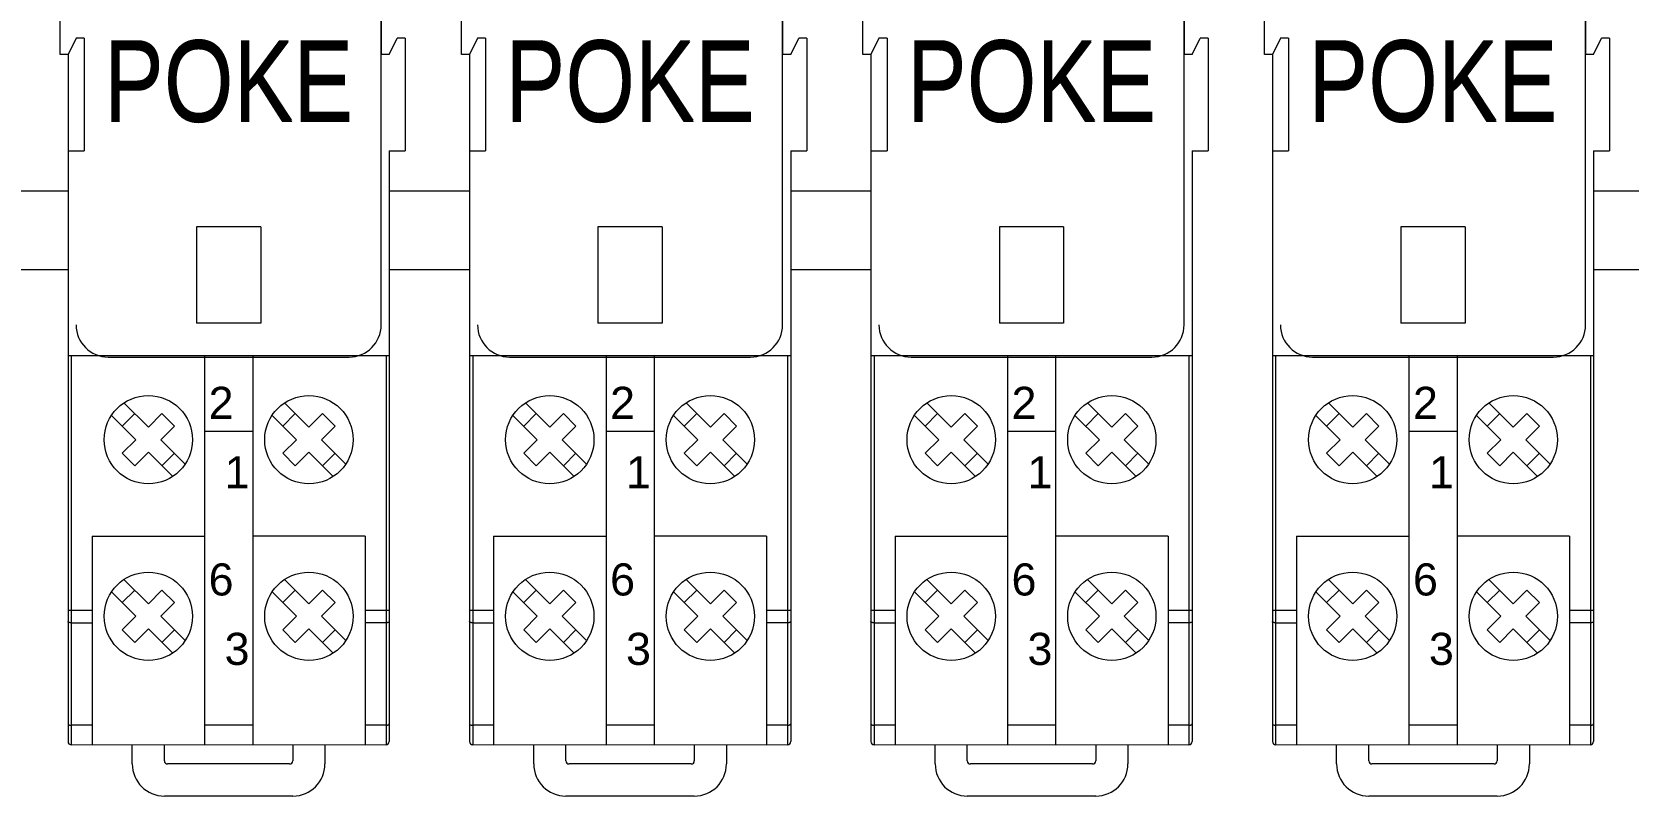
# Model space of a CAD drawing. Header units: millimetres. Extents: x 1359 to 3577, y 1336 to 3557.
# Drawn here: x 3094.1 to 3193.5, y 1709.3 to 1756.9 of the extents above; entities that cross this region are included whole.
import ezdxf

# ---------------------------------------------------------------- set-up
doc = ezdxf.new("R2010")
doc.units = ezdxf.units.MM
doc.layers.add('000-PI-Oprema', color=30, linetype='Continuous', lineweight=5)
doc.layers.add('000-SI-Oprema', color=30, linetype='Continuous', lineweight=0)
doc.layers.add('002-PI-Kabelska kanalica', color=150, linetype='Continuous')
doc.styles.add('NUOVO', font='txt.shx', dxfattribs={"width": 0.8, "height": 0.8})
doc.styles.get("Standard").update_dxf_attribs({"font": 'arial.ttf'})

msp = doc.modelspace()

# ---------------------------------------------------------------- linework, layer by layer
at = {"layer": '000-SI-Oprema', "color": 0, "linetype": 'ByBlock', "lineweight": 0}
for p, q in [((3115.838, 1738.7), (3115.838, 1780.3)), ((3115.838, 1738.7), (3115.838, 1780.3)), ((3140.838, 1738.7), (3140.838, 1780.3)), ((3140.838, 1738.7), (3140.838, 1780.3)), ((3165.838, 1738.7), (3165.838, 1780.3)), ((3165.838, 1738.7), (3165.838, 1780.3)), ((3190.838, 1738.7), (3190.838, 1780.3)), ((3190.838, 1738.7), (3190.838, 1780.3)), ((3095.838, 1755.55), (3095.838, 1763.55)), ((3115.838, 1763.55), (3115.838, 1755.55)), ((3120.838, 1755.55), (3120.838, 1763.55)), ((3140.838, 1763.55), (3140.838, 1755.55)), ((3145.838, 1755.55), (3145.838, 1763.55)), ((3165.838, 1763.55), (3165.838, 1755.55)), ((3170.838, 1755.55), (3170.838, 1763.55)), ((3190.838, 1763.55), (3190.838, 1755.55)), ((3096.838, 1756.55), (3096.338, 1755.55)), ((3097.338, 1756.55), (3096.838, 1756.55)), ((3097.338, 1756.55), (3097.338, 1749.55)), ((3116.338, 1755.55), (3116.838, 1756.55)), ((3117.338, 1756.55), (3116.838, 1756.55)), ((3117.338, 1756.55), (3117.338, 1749.55)), ((3121.838, 1756.55), (3121.338, 1755.55)), ((3122.338, 1756.55), (3121.838, 1756.55)), ((3122.338, 1756.55), (3122.338, 1749.55)), ((3141.338, 1755.55), (3141.838, 1756.55)), ((3142.338, 1756.55), (3141.838, 1756.55)), ((3142.338, 1756.55), (3142.338, 1749.55)), ((3146.838, 1756.55), (3146.338, 1755.55)), ((3147.338, 1756.55), (3146.838, 1756.55)), ((3147.338, 1756.55), (3147.338, 1749.55)), ((3166.338, 1755.55), (3166.838, 1756.55)), ((3167.338, 1756.55), (3166.838, 1756.55)), ((3167.338, 1756.55), (3167.338, 1749.55)), ((3171.838, 1756.55), (3171.338, 1755.55)), ((3172.338, 1756.55), (3171.838, 1756.55)), ((3172.338, 1756.55), (3172.338, 1749.55)), ((3191.338, 1755.55), (3191.838, 1756.55)), ((3192.338, 1756.55), (3191.838, 1756.55)), ((3192.338, 1756.55), (3192.338, 1749.55)), ((3096.338, 1755.55), (3095.838, 1755.55)), ((3096.338, 1755.55), (3096.338, 1712.75)), ((3116.338, 1755.55), (3115.838, 1755.55)), ((3121.338, 1755.55), (3120.838, 1755.55)), ((3121.338, 1755.55), (3121.338, 1712.75)), ((3141.338, 1755.55), (3140.838, 1755.55)), ((3146.338, 1755.55), (3145.838, 1755.55)), ((3146.338, 1755.55), (3146.338, 1712.75)), ((3166.338, 1755.55), (3165.838, 1755.55)), ((3171.338, 1755.55), (3170.838, 1755.55)), ((3171.338, 1755.55), (3171.338, 1712.75)), ((3191.338, 1755.55), (3190.838, 1755.55)), ((3096.338, 1749.55), (3097.338, 1749.55)), ((3116.338, 1749.55), (3116.338, 1712.75)), ((3116.338, 1749.55), (3117.338, 1749.55)), ((3121.338, 1749.55), (3122.338, 1749.55)), ((3141.338, 1749.55), (3141.338, 1712.75)), ((3141.338, 1749.55), (3142.338, 1749.55)), ((3146.338, 1749.55), (3147.338, 1749.55)), ((3166.338, 1749.55), (3166.338, 1712.75)), ((3166.338, 1749.55), (3167.338, 1749.55)), ((3171.338, 1749.55), (3172.338, 1749.55)), ((3191.338, 1749.55), (3191.338, 1712.75)), ((3191.338, 1749.55), (3192.338, 1749.55)), ((3108.338, 1744.8), (3104.338, 1744.8)), ((3104.338, 1744.8), (3104.338, 1738.8)), ((3108.338, 1744.8), (3108.338, 1738.8)), ((3133.338, 1744.8), (3129.338, 1744.8)), ((3129.338, 1744.8), (3129.338, 1738.8)), ((3133.338, 1744.8), (3133.338, 1738.8)), ((3158.338, 1744.8), (3154.338, 1744.8)), ((3154.338, 1744.8), (3154.338, 1738.8)), ((3158.338, 1744.8), (3158.338, 1738.8)), ((3183.338, 1744.8), (3179.338, 1744.8)), ((3179.338, 1744.8), (3179.338, 1738.8)), ((3183.338, 1744.8), (3183.338, 1738.8)), ((3108.338, 1738.8), (3104.338, 1738.8)), ((3133.338, 1738.8), (3129.338, 1738.8)), ((3158.338, 1738.8), (3154.338, 1738.8)), ((3183.338, 1738.8), (3179.338, 1738.8)), ((3096.338, 1736.8), (3116.338, 1736.8)), ((3096.538, 1736.8), (3096.538, 1712.55)), ((3098.838, 1736.7), (3113.838, 1736.7)), ((3098.838, 1736.7), (3113.838, 1736.7)), ((3104.838, 1736.8), (3104.838, 1712.55)), ((3107.838, 1736.8), (3107.838, 1712.55)), ((3116.138, 1736.8), (3116.138, 1712.55)), ((3121.338, 1736.8), (3141.338, 1736.8)), ((3121.538, 1736.8), (3121.538, 1712.55)), ((3123.838, 1736.7), (3138.838, 1736.7)), ((3123.838, 1736.7), (3138.838, 1736.7)), ((3129.838, 1736.8), (3129.838, 1712.55)), ((3132.838, 1736.8), (3132.838, 1712.55)), ((3141.138, 1736.8), (3141.138, 1712.55)), ((3146.338, 1736.8), (3166.338, 1736.8)), ((3146.538, 1736.8), (3146.538, 1712.55)), ((3148.838, 1736.7), (3163.838, 1736.7)), ((3148.838, 1736.7), (3163.838, 1736.7)), ((3154.838, 1736.8), (3154.838, 1712.55)), ((3157.838, 1736.8), (3157.838, 1712.55)), ((3166.138, 1736.8), (3166.138, 1712.55)), ((3171.338, 1736.8), (3191.338, 1736.8)), ((3171.538, 1736.8), (3171.538, 1712.55)), ((3173.838, 1736.7), (3188.838, 1736.7)), ((3173.838, 1736.7), (3188.838, 1736.7)), ((3179.838, 1736.8), (3179.838, 1712.55)), ((3182.838, 1736.8), (3182.838, 1712.55)), ((3191.138, 1736.8), (3191.138, 1712.55)), ((3099.822, 1733.844), (3101.338, 1732.327)), ((3109.822, 1733.844), (3111.338, 1732.327)), ((3124.822, 1733.844), (3126.338, 1732.327)), ((3134.822, 1733.844), (3136.338, 1732.327)), ((3149.822, 1733.844), (3151.338, 1732.327)), ((3159.822, 1733.844), (3161.338, 1732.327)), ((3174.822, 1733.844), (3176.338, 1732.327)), ((3184.822, 1733.844), (3186.338, 1732.327)), ((3099.044, 1733.066), (3100.56, 1731.55)), ((3099.712, 1732.398), (3100.49, 1733.176)), ((3101.338, 1732.327), (3102.187, 1733.176)), ((3102.187, 1733.176), (3102.964, 1732.398)), ((3109.044, 1733.066), (3110.56, 1731.55)), ((3109.712, 1732.398), (3110.49, 1733.176)), ((3111.338, 1732.327), (3112.187, 1733.176)), ((3112.187, 1733.176), (3112.964, 1732.398)), ((3124.044, 1733.066), (3125.56, 1731.55)), ((3124.712, 1732.398), (3125.49, 1733.176)), ((3126.338, 1732.327), (3127.187, 1733.176)), ((3127.187, 1733.176), (3127.964, 1732.398)), ((3134.044, 1733.066), (3135.56, 1731.55)), ((3134.712, 1732.398), (3135.49, 1733.176)), ((3136.338, 1732.327), (3137.187, 1733.176)), ((3137.187, 1733.176), (3137.964, 1732.398)), ((3149.044, 1733.066), (3150.56, 1731.55)), ((3149.712, 1732.398), (3150.49, 1733.176)), ((3151.338, 1732.327), (3152.187, 1733.176)), ((3152.187, 1733.176), (3152.964, 1732.398)), ((3159.044, 1733.066), (3160.56, 1731.55)), ((3159.712, 1732.398), (3160.49, 1733.176)), ((3161.338, 1732.327), (3162.187, 1733.176)), ((3162.187, 1733.176), (3162.964, 1732.398)), ((3174.044, 1733.066), (3175.56, 1731.55)), ((3174.712, 1732.398), (3175.49, 1733.176)), ((3176.338, 1732.327), (3177.187, 1733.176)), ((3177.187, 1733.176), (3177.964, 1732.398)), ((3184.044, 1733.066), (3185.56, 1731.55)), ((3184.712, 1732.398), (3185.49, 1733.176)), ((3186.338, 1732.327), (3187.187, 1733.176)), ((3187.187, 1733.176), (3187.964, 1732.398)), ((3099.712, 1730.701), (3100.56, 1731.55)), ((3102.116, 1731.55), (3102.964, 1732.398)), ((3102.116, 1731.55), (3103.632, 1730.033)), ((3107.838, 1732.065), (3104.838, 1732.065)), ((3109.712, 1730.701), (3110.56, 1731.55)), ((3112.116, 1731.55), (3112.964, 1732.398)), ((3112.116, 1731.55), (3113.632, 1730.033)), ((3124.712, 1730.701), (3125.56, 1731.55)), ((3127.116, 1731.55), (3127.964, 1732.398)), ((3127.116, 1731.55), (3128.632, 1730.033)), ((3132.838, 1732.065), (3129.838, 1732.065)), ((3134.712, 1730.701), (3135.56, 1731.55)), ((3137.116, 1731.55), (3137.964, 1732.398)), ((3137.116, 1731.55), (3138.632, 1730.033)), ((3149.712, 1730.701), (3150.56, 1731.55)), ((3152.116, 1731.55), (3152.964, 1732.398)), ((3152.116, 1731.55), (3153.632, 1730.033)), ((3157.838, 1732.065), (3154.838, 1732.065)), ((3159.712, 1730.701), (3160.56, 1731.55)), ((3162.116, 1731.55), (3162.964, 1732.398)), ((3162.116, 1731.55), (3163.632, 1730.033)), ((3174.712, 1730.701), (3175.56, 1731.55)), ((3177.116, 1731.55), (3177.964, 1732.398)), ((3177.116, 1731.55), (3178.632, 1730.033)), ((3182.838, 1732.065), (3179.838, 1732.065)), ((3184.712, 1730.701), (3185.56, 1731.55)), ((3187.116, 1731.55), (3187.964, 1732.398)), ((3187.116, 1731.55), (3188.632, 1730.033)), ((3099.712, 1730.701), (3100.49, 1729.923)), ((3100.49, 1729.923), (3101.338, 1730.772)), ((3101.338, 1730.772), (3102.854, 1729.255)), ((3102.187, 1729.923), (3102.964, 1730.701)), ((3109.712, 1730.701), (3110.49, 1729.923)), ((3110.49, 1729.923), (3111.338, 1730.772)), ((3111.338, 1730.772), (3112.854, 1729.255)), ((3112.187, 1729.923), (3112.964, 1730.701)), ((3124.712, 1730.701), (3125.49, 1729.923)), ((3125.49, 1729.923), (3126.338, 1730.772)), ((3126.338, 1730.772), (3127.854, 1729.255)), ((3127.187, 1729.923), (3127.964, 1730.701)), ((3134.712, 1730.701), (3135.49, 1729.923)), ((3135.49, 1729.923), (3136.338, 1730.772)), ((3136.338, 1730.772), (3137.854, 1729.255)), ((3137.187, 1729.923), (3137.964, 1730.701)), ((3149.712, 1730.701), (3150.49, 1729.923)), ((3150.49, 1729.923), (3151.338, 1730.772)), ((3151.338, 1730.772), (3152.854, 1729.255)), ((3152.187, 1729.923), (3152.964, 1730.701)), ((3159.712, 1730.701), (3160.49, 1729.923)), ((3160.49, 1729.923), (3161.338, 1730.772)), ((3161.338, 1730.772), (3162.854, 1729.255)), ((3162.187, 1729.923), (3162.964, 1730.701)), ((3174.712, 1730.701), (3175.49, 1729.923)), ((3175.49, 1729.923), (3176.338, 1730.772)), ((3176.338, 1730.772), (3177.854, 1729.255)), ((3177.187, 1729.923), (3177.964, 1730.701)), ((3184.712, 1730.701), (3185.49, 1729.923)), ((3185.49, 1729.923), (3186.338, 1730.772)), ((3186.338, 1730.772), (3187.854, 1729.255)), ((3187.187, 1729.923), (3187.964, 1730.701)), ((3097.838, 1725.55), (3097.838, 1712.55)), ((3097.838, 1725.55), (3104.838, 1725.55)), ((3114.838, 1725.55), (3107.838, 1725.55)), ((3114.838, 1725.55), (3114.838, 1712.55)), ((3122.838, 1725.55), (3122.838, 1712.55)), ((3122.838, 1725.55), (3129.838, 1725.55)), ((3139.838, 1725.55), (3132.838, 1725.55)), ((3139.838, 1725.55), (3139.838, 1712.55)), ((3147.838, 1725.55), (3147.838, 1712.55)), ((3147.838, 1725.55), (3154.838, 1725.55)), ((3164.838, 1725.55), (3157.838, 1725.55)), ((3164.838, 1725.55), (3164.838, 1712.55)), ((3172.838, 1725.55), (3172.838, 1712.55)), ((3172.838, 1725.55), (3179.838, 1725.55)), ((3189.838, 1725.55), (3182.838, 1725.55)), ((3189.838, 1725.55), (3189.838, 1712.55)), ((3099.822, 1722.844), (3101.338, 1721.327)), ((3109.822, 1722.844), (3111.338, 1721.327)), ((3124.822, 1722.844), (3126.338, 1721.327)), ((3134.822, 1722.844), (3136.338, 1721.327)), ((3149.822, 1722.844), (3151.338, 1721.327)), ((3159.822, 1722.844), (3161.338, 1721.327)), ((3174.822, 1722.844), (3176.338, 1721.327)), ((3184.822, 1722.844), (3186.338, 1721.327)), ((3099.044, 1722.066), (3100.56, 1720.55)), ((3099.712, 1721.398), (3100.49, 1722.176)), ((3101.338, 1721.327), (3102.187, 1722.176)), ((3102.187, 1722.176), (3102.964, 1721.398)), ((3109.044, 1722.066), (3110.56, 1720.55)), ((3109.712, 1721.398), (3110.49, 1722.176)), ((3111.338, 1721.327), (3112.187, 1722.176)), ((3112.187, 1722.176), (3112.964, 1721.398)), ((3124.044, 1722.066), (3125.56, 1720.55)), ((3124.712, 1721.398), (3125.49, 1722.176)), ((3126.338, 1721.327), (3127.187, 1722.176)), ((3127.187, 1722.176), (3127.964, 1721.398)), ((3134.044, 1722.066), (3135.56, 1720.55)), ((3134.712, 1721.398), (3135.49, 1722.176)), ((3136.338, 1721.327), (3137.187, 1722.176)), ((3137.187, 1722.176), (3137.964, 1721.398)), ((3149.044, 1722.066), (3150.56, 1720.55)), ((3149.712, 1721.398), (3150.49, 1722.176)), ((3151.338, 1721.327), (3152.187, 1722.176)), ((3152.187, 1722.176), (3152.964, 1721.398)), ((3159.044, 1722.066), (3160.56, 1720.55)), ((3159.712, 1721.398), (3160.49, 1722.176)), ((3161.338, 1721.327), (3162.187, 1722.176)), ((3162.187, 1722.176), (3162.964, 1721.398)), ((3174.044, 1722.066), (3175.56, 1720.55)), ((3174.712, 1721.398), (3175.49, 1722.176)), ((3176.338, 1721.327), (3177.187, 1722.176)), ((3177.187, 1722.176), (3177.964, 1721.398)), ((3184.044, 1722.066), (3185.56, 1720.55)), ((3184.712, 1721.398), (3185.49, 1722.176)), ((3186.338, 1721.327), (3187.187, 1722.176)), ((3187.187, 1722.176), (3187.964, 1721.398)), ((3096.338, 1720.927), (3097.838, 1720.927)), ((3102.116, 1720.55), (3102.964, 1721.398)), ((3112.116, 1720.55), (3112.964, 1721.398)), ((3114.838, 1720.927), (3116.338, 1720.927)), ((3121.338, 1720.927), (3122.838, 1720.927)), ((3127.116, 1720.55), (3127.964, 1721.398)), ((3137.116, 1720.55), (3137.964, 1721.398)), ((3139.838, 1720.927), (3141.338, 1720.927)), ((3146.338, 1720.927), (3147.838, 1720.927)), ((3152.116, 1720.55), (3152.964, 1721.398)), ((3162.116, 1720.55), (3162.964, 1721.398)), ((3164.838, 1720.927), (3166.338, 1720.927)), ((3171.338, 1720.927), (3172.838, 1720.927)), ((3177.116, 1720.55), (3177.964, 1721.398)), ((3187.116, 1720.55), (3187.964, 1721.398)), ((3189.838, 1720.927), (3191.338, 1720.927)), ((3096.538, 1720.142), (3097.838, 1720.142)), ((3099.712, 1719.701), (3100.56, 1720.55)), ((3099.712, 1719.701), (3100.49, 1718.923)), ((3100.49, 1718.923), (3101.338, 1719.772)), ((3101.338, 1719.772), (3102.854, 1718.255)), ((3102.116, 1720.55), (3103.632, 1719.033)), ((3102.187, 1718.923), (3102.964, 1719.701)), ((3109.712, 1719.701), (3110.56, 1720.55)), ((3109.712, 1719.701), (3110.49, 1718.923)), ((3110.49, 1718.923), (3111.338, 1719.772)), ((3111.338, 1719.772), (3112.854, 1718.255)), ((3112.116, 1720.55), (3113.632, 1719.033)), ((3112.187, 1718.923), (3112.964, 1719.701)), ((3116.138, 1720.142), (3114.838, 1720.142)), ((3121.538, 1720.142), (3122.838, 1720.142)), ((3124.712, 1719.701), (3125.56, 1720.55)), ((3124.712, 1719.701), (3125.49, 1718.923)), ((3125.49, 1718.923), (3126.338, 1719.772)), ((3126.338, 1719.772), (3127.854, 1718.255)), ((3127.116, 1720.55), (3128.632, 1719.033)), ((3127.187, 1718.923), (3127.964, 1719.701)), ((3134.712, 1719.701), (3135.56, 1720.55)), ((3134.712, 1719.701), (3135.49, 1718.923)), ((3135.49, 1718.923), (3136.338, 1719.772)), ((3136.338, 1719.772), (3137.854, 1718.255)), ((3137.116, 1720.55), (3138.632, 1719.033)), ((3137.187, 1718.923), (3137.964, 1719.701)), ((3141.138, 1720.142), (3139.838, 1720.142)), ((3146.538, 1720.142), (3147.838, 1720.142)), ((3149.712, 1719.701), (3150.56, 1720.55)), ((3149.712, 1719.701), (3150.49, 1718.923)), ((3150.49, 1718.923), (3151.338, 1719.772)), ((3151.338, 1719.772), (3152.854, 1718.255)), ((3152.116, 1720.55), (3153.632, 1719.033)), ((3152.187, 1718.923), (3152.964, 1719.701)), ((3159.712, 1719.701), (3160.56, 1720.55)), ((3159.712, 1719.701), (3160.49, 1718.923)), ((3160.49, 1718.923), (3161.338, 1719.772)), ((3161.338, 1719.772), (3162.854, 1718.255)), ((3162.116, 1720.55), (3163.632, 1719.033)), ((3162.187, 1718.923), (3162.964, 1719.701)), ((3166.138, 1720.142), (3164.838, 1720.142)), ((3171.538, 1720.142), (3172.838, 1720.142)), ((3174.712, 1719.701), (3175.56, 1720.55)), ((3174.712, 1719.701), (3175.49, 1718.923)), ((3175.49, 1718.923), (3176.338, 1719.772)), ((3176.338, 1719.772), (3177.854, 1718.255)), ((3177.116, 1720.55), (3178.632, 1719.033)), ((3177.187, 1718.923), (3177.964, 1719.701)), ((3184.712, 1719.701), (3185.56, 1720.55)), ((3184.712, 1719.701), (3185.49, 1718.923)), ((3185.49, 1718.923), (3186.338, 1719.772)), ((3186.338, 1719.772), (3187.854, 1718.255)), ((3187.116, 1720.55), (3188.632, 1719.033)), ((3187.187, 1718.923), (3187.964, 1719.701)), ((3191.138, 1720.142), (3189.838, 1720.142)), ((3097.838, 1713.765), (3096.538, 1713.765)), ((3107.838, 1713.765), (3104.838, 1713.765)), ((3116.138, 1713.765), (3114.838, 1713.765)), ((3122.838, 1713.765), (3121.538, 1713.765)), ((3132.838, 1713.765), (3129.838, 1713.765)), ((3141.138, 1713.765), (3139.838, 1713.765)), ((3147.838, 1713.765), (3146.538, 1713.765)), ((3157.838, 1713.765), (3154.838, 1713.765)), ((3166.138, 1713.765), (3164.838, 1713.765)), ((3172.838, 1713.765), (3171.538, 1713.765)), ((3182.838, 1713.765), (3179.838, 1713.765)), ((3191.138, 1713.765), (3189.838, 1713.765)), ((3100.338, 1711.35), (3100.338, 1712.55)), ((3102.338, 1711.55), (3102.338, 1712.55)), ((3110.338, 1712.55), (3110.338, 1711.55)), ((3112.338, 1712.55), (3112.338, 1711.35)), ((3125.338, 1711.35), (3125.338, 1712.55)), ((3127.338, 1711.55), (3127.338, 1712.55)), ((3135.338, 1712.55), (3135.338, 1711.55)), ((3137.338, 1712.55), (3137.338, 1711.35)), ((3150.338, 1711.35), (3150.338, 1712.55)), ((3152.338, 1711.55), (3152.338, 1712.55)), ((3160.338, 1712.55), (3160.338, 1711.55)), ((3162.338, 1712.55), (3162.338, 1711.35)), ((3175.338, 1711.35), (3175.338, 1712.55)), ((3177.338, 1711.55), (3177.338, 1712.55)), ((3185.338, 1712.55), (3185.338, 1711.55)), ((3187.338, 1712.55), (3187.338, 1711.35)), ((3110.138, 1711.35), (3102.538, 1711.35)), ((3135.138, 1711.35), (3127.538, 1711.35)), ((3160.138, 1711.35), (3152.538, 1711.35)), ((3185.138, 1711.35), (3177.538, 1711.35)), ((3110.338, 1709.35), (3102.338, 1709.35)), ((3135.338, 1709.35), (3127.338, 1709.35)), ((3160.338, 1709.35), (3152.338, 1709.35)), ((3185.338, 1709.35), (3177.338, 1709.35))]:
    msp.add_line(p, q, dxfattribs=at)
for points in [[(3096.538, 1720.142), (3096.512, 1720.142), (3096.486, 1720.144), (3096.462, 1720.148), (3096.438, 1720.152), (3096.416, 1720.158), (3096.397, 1720.165), (3096.379, 1720.172), (3096.365, 1720.181), (3096.353, 1720.19), (3096.345, 1720.2), (3096.34, 1720.21), (3096.338, 1720.22)], [(3116.338, 1720.22), (3116.336, 1720.21), (3116.331, 1720.2), (3116.323, 1720.19), (3116.311, 1720.181), (3116.297, 1720.172), (3116.279, 1720.165), (3116.26, 1720.158), (3116.238, 1720.152), (3116.215, 1720.148), (3116.19, 1720.144), (3116.164, 1720.142), (3116.138, 1720.142)], [(3121.538, 1720.142), (3121.512, 1720.142), (3121.486, 1720.144), (3121.462, 1720.148), (3121.438, 1720.152), (3121.416, 1720.158), (3121.397, 1720.165), (3121.379, 1720.172), (3121.365, 1720.181), (3121.353, 1720.19), (3121.345, 1720.2), (3121.34, 1720.21), (3121.338, 1720.22)], [(3141.338, 1720.22), (3141.336, 1720.21), (3141.331, 1720.2), (3141.323, 1720.19), (3141.311, 1720.181), (3141.297, 1720.172), (3141.279, 1720.165), (3141.26, 1720.158), (3141.238, 1720.152), (3141.215, 1720.148), (3141.19, 1720.144), (3141.164, 1720.142), (3141.138, 1720.142)], [(3146.538, 1720.142), (3146.512, 1720.142), (3146.486, 1720.144), (3146.462, 1720.148), (3146.438, 1720.152), (3146.416, 1720.158), (3146.397, 1720.165), (3146.379, 1720.172), (3146.365, 1720.181), (3146.353, 1720.19), (3146.345, 1720.2), (3146.34, 1720.21), (3146.338, 1720.22)], [(3166.338, 1720.22), (3166.336, 1720.21), (3166.331, 1720.2), (3166.323, 1720.19), (3166.311, 1720.181), (3166.297, 1720.172), (3166.279, 1720.165), (3166.26, 1720.158), (3166.238, 1720.152), (3166.215, 1720.148), (3166.19, 1720.144), (3166.164, 1720.142), (3166.138, 1720.142)], [(3171.538, 1720.142), (3171.512, 1720.142), (3171.486, 1720.144), (3171.462, 1720.148), (3171.438, 1720.152), (3171.416, 1720.158), (3171.397, 1720.165), (3171.379, 1720.172), (3171.365, 1720.181), (3171.353, 1720.19), (3171.345, 1720.2), (3171.34, 1720.21), (3171.338, 1720.22)], [(3191.338, 1720.22), (3191.336, 1720.21), (3191.331, 1720.2), (3191.323, 1720.19), (3191.311, 1720.181), (3191.297, 1720.172), (3191.279, 1720.165), (3191.26, 1720.158), (3191.238, 1720.152), (3191.215, 1720.148), (3191.19, 1720.144), (3191.164, 1720.142), (3191.138, 1720.142)], [(3096.338, 1713.843), (3096.34, 1713.833), (3096.345, 1713.823), (3096.353, 1713.813), (3096.365, 1713.804), (3096.379, 1713.795), (3096.397, 1713.788), (3096.416, 1713.781), (3096.438, 1713.775), (3096.462, 1713.771), (3096.486, 1713.767), (3096.512, 1713.765), (3096.538, 1713.765)], [(3116.138, 1713.765), (3116.164, 1713.765), (3116.19, 1713.767), (3116.215, 1713.771), (3116.238, 1713.775), (3116.26, 1713.781), (3116.279, 1713.788), (3116.297, 1713.795), (3116.311, 1713.804), (3116.323, 1713.813), (3116.331, 1713.823), (3116.336, 1713.833), (3116.338, 1713.843)], [(3121.338, 1713.843), (3121.34, 1713.833), (3121.345, 1713.823), (3121.353, 1713.813), (3121.365, 1713.804), (3121.379, 1713.795), (3121.397, 1713.788), (3121.416, 1713.781), (3121.438, 1713.775), (3121.462, 1713.771), (3121.486, 1713.767), (3121.512, 1713.765), (3121.538, 1713.765)], [(3141.138, 1713.765), (3141.164, 1713.765), (3141.19, 1713.767), (3141.215, 1713.771), (3141.238, 1713.775), (3141.26, 1713.781), (3141.279, 1713.788), (3141.297, 1713.795), (3141.311, 1713.804), (3141.323, 1713.813), (3141.331, 1713.823), (3141.336, 1713.833), (3141.338, 1713.843)], [(3146.338, 1713.843), (3146.34, 1713.833), (3146.345, 1713.823), (3146.353, 1713.813), (3146.365, 1713.804), (3146.379, 1713.795), (3146.397, 1713.788), (3146.416, 1713.781), (3146.438, 1713.775), (3146.462, 1713.771), (3146.486, 1713.767), (3146.512, 1713.765), (3146.538, 1713.765)], [(3166.138, 1713.765), (3166.164, 1713.765), (3166.19, 1713.767), (3166.215, 1713.771), (3166.238, 1713.775), (3166.26, 1713.781), (3166.279, 1713.788), (3166.297, 1713.795), (3166.311, 1713.804), (3166.323, 1713.813), (3166.331, 1713.823), (3166.336, 1713.833), (3166.338, 1713.843)], [(3171.338, 1713.843), (3171.34, 1713.833), (3171.345, 1713.823), (3171.353, 1713.813), (3171.365, 1713.804), (3171.379, 1713.795), (3171.397, 1713.788), (3171.416, 1713.781), (3171.438, 1713.775), (3171.462, 1713.771), (3171.486, 1713.767), (3171.512, 1713.765), (3171.538, 1713.765)], [(3191.138, 1713.765), (3191.164, 1713.765), (3191.19, 1713.767), (3191.215, 1713.771), (3191.238, 1713.775), (3191.26, 1713.781), (3191.279, 1713.788), (3191.297, 1713.795), (3191.311, 1713.804), (3191.323, 1713.813), (3191.331, 1713.823), (3191.336, 1713.833), (3191.338, 1713.843)]]:
    msp.add_lwpolyline(points, dxfattribs=at)
at = {"layer": '000-SI-Oprema', "color": 0, "linetype": 'ByBlock', "lineweight": 0, "ltscale": 0.25}
for points in [[(3096.502, 1712.553), (3116.138, 1712.55)], [(3121.502, 1712.553), (3141.138, 1712.55)], [(3146.502, 1712.553), (3166.138, 1712.55)], [(3171.502, 1712.553), (3191.138, 1712.55)]]:
    msp.add_lwpolyline(points, dxfattribs=at)
at = {"layer": '000-SI-Oprema', "color": 0, "linetype": 'ByBlock', "lineweight": 0}
for centre in [(3101.338, 1731.55), (3111.338, 1731.55), (3126.338, 1731.55), (3136.338, 1731.55), (3151.338, 1731.55), (3161.338, 1731.55), (3176.338, 1731.55), (3186.338, 1731.55), (3101.338, 1720.55), (3111.338, 1720.55), (3126.338, 1720.55), (3136.338, 1720.55), (3151.338, 1720.55), (3161.338, 1720.55), (3176.338, 1720.55), (3186.338, 1720.55)]:
    msp.add_circle(centre, 2.75, dxfattribs=at)
for centre, radius, start, end in [((3098.838, 1738.7), 2, 180, 270), ((3098.838, 1738.7), 2, 180, 270), ((3113.838, 1738.7), 2, 270, 0), ((3113.838, 1738.7), 2, 270, 0), ((3123.838, 1738.7), 2, 180, 270), ((3123.838, 1738.7), 2, 180, 270), ((3138.838, 1738.7), 2, 270, 0), ((3138.838, 1738.7), 2, 270, 0), ((3148.838, 1738.7), 2, 180, 270), ((3148.838, 1738.7), 2, 180, 270), ((3163.838, 1738.7), 2, 270, 0), ((3163.838, 1738.7), 2, 270, 0), ((3173.838, 1738.7), 2, 180, 270), ((3173.838, 1738.7), 2, 180, 270), ((3188.838, 1738.7), 2, 270, 0), ((3188.838, 1738.7), 2, 270, 0), ((3096.538, 1712.75), 0.2, 180, 270), ((3116.138, 1712.75), 0.2, 270, 0), ((3121.538, 1712.75), 0.2, 180, 270), ((3141.138, 1712.75), 0.2, 270, 0), ((3146.538, 1712.75), 0.2, 180, 270), ((3166.138, 1712.75), 0.2, 270, 0), ((3171.538, 1712.75), 0.2, 180, 270), ((3191.138, 1712.75), 0.2, 270, 0), ((3102.338, 1711.35), 2, 180, 270), ((3102.538, 1711.55), 0.2, 180, 270), ((3110.138, 1711.55), 0.2, 270, 0), ((3110.338, 1711.35), 2, 270, 0), ((3127.338, 1711.35), 2, 180, 270), ((3127.538, 1711.55), 0.2, 180, 270), ((3135.138, 1711.55), 0.2, 270, 0), ((3135.338, 1711.35), 2, 270, 0), ((3152.338, 1711.35), 2, 180, 270), ((3152.538, 1711.55), 0.2, 180, 270), ((3160.138, 1711.55), 0.2, 270, 0), ((3160.338, 1711.35), 2, 270, 0), ((3177.338, 1711.35), 2, 180, 270), ((3177.538, 1711.55), 0.2, 180, 270), ((3185.138, 1711.55), 0.2, 270, 0), ((3185.338, 1711.35), 2, 270, 0)]:
    msp.add_arc(centre, radius, start, end, dxfattribs=at)
at = {"layer": '002-PI-Kabelska kanalica', "color": 0, "linetype": 'ByBlock', "lineweight": 0, "ltscale": 0.25}
for p, q in [((3091.338, 1747.055), (3096.338, 1747.055)), ((3116.338, 1747.055), (3121.338, 1747.055)), ((3141.338, 1747.055), (3146.338, 1747.055)), ((3191.338, 1747.055), (3196.338, 1747.055)), ((3091.338, 1742.144), (3096.338, 1742.144)), ((3116.338, 1742.144), (3121.338, 1742.144)), ((3141.338, 1742.144), (3146.338, 1742.144)), ((3191.338, 1742.144), (3196.338, 1742.144))]:
    msp.add_line(p, q, dxfattribs=at)

# ---------------------------------------------------------------- texts
at = {"layer": '000-PI-Oprema', "color": 0, "linetype": 'ByBlock', "lineweight": 0, "char_height": 5, "attachment_point": 5, "style": 'NUOVO'}
for insert in [(3106.338, 1753.9), (3131.338, 1753.9), (3156.338, 1753.9), (3181.338, 1753.9)]:
    msp.add_mtext_dynamic_manual_height_columns('{\\fArial|b0|i0|c238|p34;POK\\fArial|b0|i0|c0|p34;E}', width=17, gutter_width=4, heights=[0], dxfattribs=dict(at, insert=insert))
at = {"layer": '000-SI-Oprema', "color": 0, "linetype": 'ByBlock', "lineweight": 0, "char_height": 5, "attachment_point": 5, "style": 'NUOVO'}
for insert in [(3106.338, 1753.8), (3131.338, 1753.8), (3156.338, 1753.8), (3181.338, 1753.8)]:
    msp.add_mtext_dynamic_manual_height_columns('{\\fArial|b0|i0|c238|p34;POK\\fArial|b0|i0|c0|p34;E}', width=17, gutter_width=4, heights=[0], dxfattribs=dict(at, insert=insert))
at = {"layer": '000-SI-Oprema', "color": 0, "linetype": 'ByBlock', "lineweight": 0, "char_height": 1.9995, "width": 2.5471}
for s, insert, attachment_point in [('{\\fArial|b0|i0|c0|p34;2}', (3105.091, 1734.844), 1), ('{\\fArial|b0|i0|c0|p34;2}', (3130.091, 1734.844), 1), ('{\\fArial|b0|i0|c0|p34;2}', (3155.091, 1734.844), 1), ('{\\fArial|b0|i0|c0|p34;2}', (3180.091, 1734.844), 1), ('{\\fArial|b0|i0|c0|p34;1}', (3107.638, 1730.52), 3), ('{\\fArial|b0|i0|c0|p34;1}', (3132.638, 1730.52), 3), ('{\\fArial|b0|i0|c0|p34;1}', (3157.638, 1730.52), 3), ('{\\fArial|b0|i0|c0|p34;1}', (3182.638, 1730.52), 3), ('{\\fArial|b0|i0|c0|p34;6}', (3105.091, 1723.844), 1), ('{\\fArial|b0|i0|c0|p34;6}', (3130.091, 1723.844), 1), ('{\\fArial|b0|i0|c0|p34;6}', (3155.091, 1723.844), 1), ('{\\fArial|b0|i0|c0|p34;6}', (3180.091, 1723.844), 1), ('{\\fArial|b0|i0|c0|p34;3}', (3107.638, 1719.52), 3), ('{\\fArial|b0|i0|c0|p34;3}', (3132.638, 1719.52), 3), ('{\\fArial|b0|i0|c0|p34;3}', (3157.638, 1719.52), 3), ('{\\fArial|b0|i0|c0|p34;3}', (3182.638, 1719.52), 3)]:
    msp.add_mtext(s, dxfattribs=dict(at, insert=insert, attachment_point=attachment_point))

doc.saveas('drawing.dxf')
